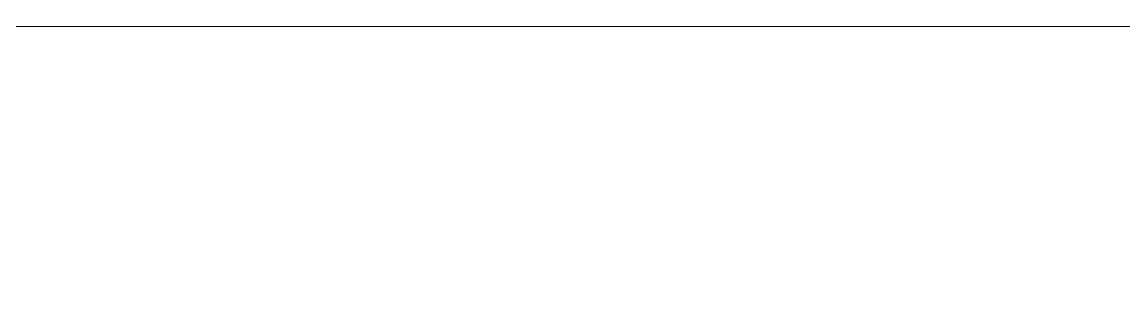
# Model space of a CAD drawing. Header units: millimetres. Extents: x 0 to 1680, y 0 to 594.
# Drawn here: x 334.53 to 342.62, y 525.58 to 527.61 of the extents above; entities that cross this region are included whole.
import ezdxf

# ---------------------------------------------------------------- set-up
doc = ezdxf.new("R2010")
doc.units = ezdxf.units.MM
doc.linetypes.add('K5LT_THIN_INCLUDED_TO_HATCHING', pattern=[0])
doc.layers.add('Системный слой', color=7, linetype='Continuous')

# ---------------------------------------------------------------- blocks, each defined once
blk = doc.blocks.new('U1671')
at = {"layer": 'Системный слой', "color": 7, "linetype": 'K5LT_THIN_INCLUDED_TO_HATCHING', "lineweight": 13}
blk.add_line((352.218, 527.5773), (331.218, 527.5773), dxfattribs=at)
blk = doc.blocks.new('U1685')
at = {"layer": 'Системный слой', "color": 7, "linetype": 'K5LT_THIN_INCLUDED_TO_HATCHING', "lineweight": 13}
blk.add_line((352.218, 527.5773), (331.218, 527.5773), dxfattribs=at)

msp = doc.modelspace()

# ---------------------------------------------------------------- block references
at = {"layer": 'Системный слой'}
for name in ['U1671', 'U1685']:
    msp.add_blockref(name, (0, 0), dxfattribs=at)

doc.saveas('drawing.dxf')
